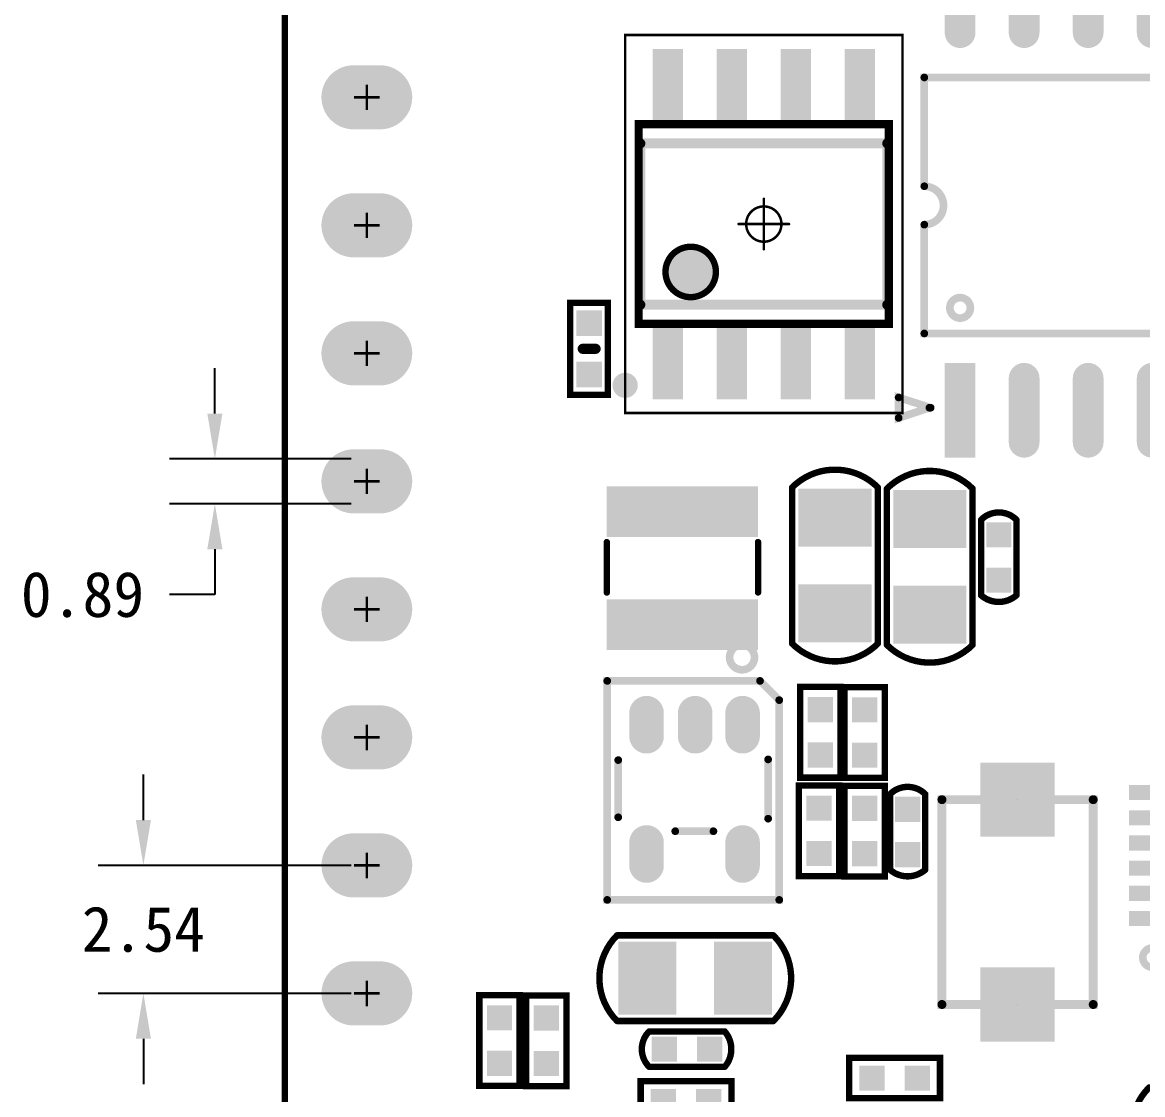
# Model space of a CAD drawing. Extents: x -8 to 41.9, y -3.3 to 70.6.
# Drawn here: x -5.21 to 17.01, y 17.35 to 38.62 of the extents above; entities that cross this region are included whole.
import ezdxf

# ---------------------------------------------------------------- set-up
doc = ezdxf.new("R2010")
doc.units = 0
doc.header["$MEASUREMENT"] = 0
for name, color, linetype in [('BOARD_OUTLINE_00', 254, 'Continuous'), ('DRIL_NPLTE_THRU_01', 3, 'Continuous'), ('DRIL_NPLTE_THRU_03', 1, 'Continuous'), ('DRIL_NPLTE_THRU_04', 16, 'Continuous'), ('DRIL_PLTE_THRU_01', 3, 'Continuous'), ('DRIL_PLTE_THRU_03', 1, 'Continuous'), ('DRIL_PLTE_THRU_04', 16, 'Continuous'), ('DRIL_SYMBOL', 254, 'Continuous'), ('PADS_BOT', 1, 'Continuous'), ('PADS_INNER', 96, 'Continuous'), ('PADS_TOP', 96, 'Continuous'), ('PART_TOP_2DLINE_00', 254, 'Continuous'), ('PART_TOP_2DLINE_120', 6, 'Continuous'), ('PART_TOP_2DLINE_126', 254, 'Continuous')]:
    doc.layers.add(name, color=color, linetype=linetype)
doc.dimstyles.get("Standard").update_dxf_attribs({"dimscale": 5, "dimtxt": 0.18, "dimasz": 0.18, "dimexe": 0.18, "dimexo": 0.0625, "dimgap": 0.09, "dimtad": 0, "dimtih": 1, "dimtoh": 1, "dimdec": 4, "dimzin": 0, "dimdsep": 46, "dimtxsty": 'Standard', "dimcen": 0.09, "dimadec": 0, "dimazin": 0, "dimtfac": 1, "dimtdec": 4, "dimtofl": 0, "dimtmove": 0, "dimatfit": 3, "dimfxl": 1, "dimtolj": 1, "dimtzin": 0, "dimarcsym": 0})

# ---------------------------------------------------------------- blocks, each defined once
blk = doc.blocks.new('BOARD_93')
at = {"layer": 'BOARD_OUTLINE_00', "const_width": 0.127}
blk.add_lwpolyline([(0, -0.889, -0.4142136), (1.27, 0.381), (24.7142, 0.381, -0.4142136), (25.9842, -0.889), (25.9842, -59.9948, -0.4142136), (24.7142, -61.2648), (1.27, -61.2648, -0.4142136), (0, -59.9948)], format="xyb", close=True, dxfattribs=at)
blk = doc.blocks.new('SMOOTH_0$127')
at = {"const_width": 0.0635}
blk.add_lwpolyline([(-0.03175, 0, 1), (0.03175, 0, 1)], format="xyb", close=True, dxfattribs=at)
blk = doc.blocks.new('PART_BODY_TOP_64')
at = {"layer": 'PART_TOP_2DLINE_126', "const_width": 0.127}
blk.add_lwpolyline([(-0.898, 0.408), (-0.898, -0.392), (0.902, -0.392), (0.902, 0.408)], close=True, dxfattribs=at)
at = {"layer": 'PART_TOP_2DLINE_126'}
for p in [(-0.898, 0.408), (0.902, 0.408), (-0.898, -0.392), (0.902, -0.392)]:
    blk.add_blockref('SMOOTH_0$127', p, dxfattribs=at)
blk = doc.blocks.new('DRIL_HOLE_0')
blk.add_lwpolyline([(0, 0, 1), (0, 0, 1)], format="xyb", close=True)
blk = doc.blocks.new('PAD_0')
blk.add_lwpolyline([(0, 0, 1), (0, 0, 1)], format="xyb", close=True)
blk = doc.blocks.new('PAD_1')
at = {"const_width": 0.5}
blk.add_lwpolyline([(-0.25, 0), (0.25, 0)], dxfattribs=at)
blk = doc.blocks.new('STK_TOP_6')
at = {"layer": 'DRIL_PLTE_THRU_01'}
blk.add_blockref('DRIL_HOLE_0', (0, 0), dxfattribs=at)
at = {"layer": 'DRIL_PLTE_THRU_03'}
blk.add_blockref('DRIL_HOLE_0', (0, 0), dxfattribs=at)
at = {"layer": 'DRIL_PLTE_THRU_04'}
blk.add_blockref('DRIL_HOLE_0', (0, 0), dxfattribs=at)
at = {"layer": 'PADS_BOT'}
blk.add_blockref('PAD_0', (0, 0), dxfattribs=at)
at = {"layer": 'PADS_INNER'}
blk.add_blockref('PAD_0', (0, 0), dxfattribs=at)
at = {"layer": 'PADS_TOP'}
blk.add_blockref('PAD_1', (0, 0), dxfattribs=at)
blk = doc.blocks.new('SYM_TOP_9')
for name, p in [('PART_BODY_TOP_64', (0, 0)), ('STK_TOP_6', (-0.448, 0.008)), ('STK_TOP_6', (0.452, 0.008))]:
    blk.add_blockref(name, p)
blk = doc.blocks.new('PART_TOP_0')
blk.add_blockref('SYM_TOP_9', (0, 0))
blk = doc.blocks.new('PART_TOP_1')
blk.add_blockref('SYM_TOP_9', (0, 0))
blk = doc.blocks.new('PART_BODY_TOP_58')
at = {"layer": 'PART_TOP_2DLINE_126', "const_width": 0.127}
blk.add_lwpolyline([(0.755, -0.347, 0.414214), (0.755, 0.353), (-0.745, 0.353, 0.373387), (-0.745, -0.347)], format="xyb", close=True, dxfattribs=at)
at = {"layer": 'PART_TOP_2DLINE_126'}
for p in [(-0.745, 0.353), (0.755, 0.353), (-0.745, -0.347), (0.755, -0.347)]:
    blk.add_blockref('SMOOTH_0$127', p, dxfattribs=at)
blk = doc.blocks.new('SYM_TOP_3')
for name, p in [('STK_TOP_6', (-0.445, 0.003)), ('PART_BODY_TOP_58', (0, 0)), ('STK_TOP_6', (0.455, 0.003))]:
    blk.add_blockref(name, p)
blk = doc.blocks.new('PART_TOP_2')
blk.add_blockref('SYM_TOP_3', (0, 0))
blk = doc.blocks.new('PART_TOP_7')
blk.add_blockref('SYM_TOP_9', (0, 0))
blk = doc.blocks.new('SMOOTH_0$1778')
at = {"const_width": 0.0889}
blk.add_lwpolyline([(-0.04445, 0, 1), (0.04445, 0, 1)], format="xyb", close=True, dxfattribs=at)
blk = doc.blocks.new('PART_BODY_TOP_79')
at = {"layer": 'PART_TOP_2DLINE_126', "const_width": 0.178}
blk.add_lwpolyline([(0, 1.5), (4.064, 1.5), (4.064, -1.5), (0, -1.5)], close=True, dxfattribs=at)
at = {"layer": 'PART_TOP_2DLINE_126'}
for p in [(0, 1.5), (4.064, 1.5), (0, -1.5), (4.064, -1.5)]:
    blk.add_blockref('SMOOTH_0$1778', p, dxfattribs=at)
blk = doc.blocks.new('PAD_3')
blk.add_lwpolyline([(0, 0), (0, 0)])
blk = doc.blocks.new('PAD_4')
at = {"const_width": 1.4732}
blk.add_lwpolyline([(-0.7366, 0), (0.7366, 0)], dxfattribs=at)
blk = doc.blocks.new('STK_TOP_16')
at = {"layer": 'DRIL_NPLTE_THRU_01'}
blk.add_blockref('DRIL_HOLE_0', (0, 0), dxfattribs=at)
at = {"layer": 'DRIL_NPLTE_THRU_03'}
blk.add_blockref('DRIL_HOLE_0', (0, 0), dxfattribs=at)
at = {"layer": 'DRIL_NPLTE_THRU_04'}
blk.add_blockref('DRIL_HOLE_0', (0, 0), dxfattribs=at)
at = {"layer": 'PADS_BOT'}
blk.add_blockref('PAD_3', (0, 0), dxfattribs=at)
at = {"layer": 'PADS_INNER'}
blk.add_blockref('PAD_3', (0, 0), dxfattribs=at)
at = {"layer": 'PADS_TOP'}
blk.add_blockref('PAD_4', (0, 0), dxfattribs=at)
blk = doc.blocks.new('SYM_TOP_16')
for name, p in [('PART_BODY_TOP_79', (0, 0)), ('STK_TOP_16', (0, 0)), ('STK_TOP_16', (4.064, 0))]:
    blk.add_blockref(name, p)
blk = doc.blocks.new('PART_TOP_8')
blk.add_blockref('SYM_TOP_16', (0, 0))
blk = doc.blocks.new('SMOOTH_0$1524')
at = {"const_width": 0.0762}
blk.add_lwpolyline([(-0.0381, 0, 1), (0.0381, 0, 1)], format="xyb", close=True, dxfattribs=at)
blk = doc.blocks.new('PART_BODY_TOP_98')
at = {"layer": 'PART_TOP_2DLINE_00', "const_width": 0.152}
blk.add_lwpolyline([(-0.236, -3.902, 1), (0.257, -3.902, 1)], format="xyb", close=True, dxfattribs=at)
at = {"layer": 'PART_TOP_2DLINE_126', "const_width": 0.152}
blk.add_lwpolyline([(-0.727, 0.911), (2.685, 0.911), (2.685, -3.434), (-0.346, -3.434), (-0.727, -3.053)], close=True, dxfattribs=at)
for points in [[(0.578, -0.452), (1.336, -0.452)], [(-0.507, -0.7), (-0.507, -1.877)], [(2.467, -0.728), (2.467, -1.863)]]:
    blk.add_lwpolyline(points, dxfattribs=at)
at = {"layer": 'PART_TOP_2DLINE_126'}
for p in [(-0.727, 0.911), (2.685, 0.911), (0.578, -0.452), (1.336, -0.452), (-0.507, -0.7), (2.467, -0.728), (-0.507, -1.877), (2.467, -1.863), (-0.727, -3.053), (-0.346, -3.434), (2.685, -3.434)]:
    blk.add_blockref('SMOOTH_0$1524', p, dxfattribs=at)
blk = doc.blocks.new('PAD_5')
at = {"const_width": 0.3429}
blk.add_lwpolyline([(-0.2286, -0.17145), (0.2286, -0.17145, 1), (0.2286, 0.17145), (-0.2286, 0.17145, 1)], format="xyb", close=True, dxfattribs=at)
blk = doc.blocks.new('STK_TOP_285')
at = {"layer": 'DRIL_PLTE_THRU_01'}
blk.add_blockref('DRIL_HOLE_0', (0, 0), dxfattribs=at)
at = {"layer": 'DRIL_PLTE_THRU_03'}
blk.add_blockref('DRIL_HOLE_0', (0, 0), dxfattribs=at)
at = {"layer": 'DRIL_PLTE_THRU_04'}
blk.add_blockref('DRIL_HOLE_0', (0, 0), dxfattribs=at)
at = {"layer": 'PADS_BOT'}
blk.add_blockref('PAD_0', (0, 0), dxfattribs=at)
at = {"layer": 'PADS_INNER'}
blk.add_blockref('PAD_0', (0, 0), dxfattribs=at)
at = {"layer": 'PADS_TOP', "rotation": 90}
blk.add_blockref('PAD_5', (0, 0), dxfattribs=at)
blk = doc.blocks.new('SYM_TOP_32')
for name, p in [('PART_BODY_TOP_98', (0, 0)), ('STK_TOP_285', (0, 0)), ('STK_TOP_285', (1.905, 0)), ('STK_TOP_285', (0, -2.5654)), ('STK_TOP_285', (0.9398, -2.5654)), ('STK_TOP_285', (1.905, -2.5654))]:
    blk.add_blockref(name, p)
blk = doc.blocks.new('PART_TOP_9')
blk.add_blockref('SYM_TOP_32', (0, 0))
blk = doc.blocks.new('PART_TOP_10')
blk.add_blockref('SYM_TOP_9', (0, 0))
blk = doc.blocks.new('PART_TOP_11')
blk.add_blockref('SYM_TOP_9', (0, 0))
blk = doc.blocks.new('PART_TOP_12')
blk.add_blockref('SYM_TOP_9', (0, 0))
blk = doc.blocks.new('PART_BODY_TOP_97')
at = {"layer": 'PART_TOP_2DLINE_126', "const_width": 0.127}
for points in [[(-0.5, 1.5), (0.5, 1.5)], [(-0.5, -1.5), (0.5, -1.5)]]:
    blk.add_lwpolyline(points, dxfattribs=at)
at = {"layer": 'PART_TOP_2DLINE_126'}
for p in [(-0.5, 1.5), (0.5, 1.5), (-0.5, -1.5), (0.5, -1.5)]:
    blk.add_blockref('SMOOTH_0$127', p, dxfattribs=at)
blk = doc.blocks.new('PAD_6')
at = {"const_width": 1}
blk.add_lwpolyline([(-1.5, 0), (1.5, 0)], dxfattribs=at)
blk = doc.blocks.new('STK_TOP_284')
at = {"layer": 'DRIL_PLTE_THRU_01'}
blk.add_blockref('DRIL_HOLE_0', (0, 0), dxfattribs=at)
at = {"layer": 'DRIL_PLTE_THRU_03'}
blk.add_blockref('DRIL_HOLE_0', (0, 0), dxfattribs=at)
at = {"layer": 'DRIL_PLTE_THRU_04'}
blk.add_blockref('DRIL_HOLE_0', (0, 0), dxfattribs=at)
at = {"layer": 'PADS_BOT'}
blk.add_blockref('PAD_0', (0, 0), dxfattribs=at)
at = {"layer": 'PADS_INNER'}
blk.add_blockref('PAD_0', (0, 0), dxfattribs=at)
at = {"layer": 'PADS_TOP', "rotation": 90}
blk.add_blockref('PAD_6', (0, 0), dxfattribs=at)
blk = doc.blocks.new('SYM_TOP_31')
for name, p in [('STK_TOP_284', (-1.139, 0)), ('STK_TOP_284', (1.103, 0)), ('PART_BODY_TOP_97', (0, 0))]:
    blk.add_blockref(name, p)
blk = doc.blocks.new('PART_TOP_13')
blk.add_blockref('SYM_TOP_31', (0, 0))
blk = doc.blocks.new('PART_BODY_TOP_59')
at = {"layer": 'PART_TOP_2DLINE_126', "const_width": 0.127}
blk.add_lwpolyline([(-1.55, 0.85, 0.414214), (-1.55, -0.85), (1.55, -0.85, 0.414214), (1.55, 0.85)], format="xyb", close=True, dxfattribs=at)
at = {"layer": 'PART_TOP_2DLINE_126'}
for p in [(-1.55, 0.85), (1.55, 0.85), (-1.55, -0.85), (1.55, -0.85)]:
    blk.add_blockref('SMOOTH_0$127', p, dxfattribs=at)
blk = doc.blocks.new('PAD_7')
at = {"const_width": 1.15}
blk.add_lwpolyline([(-0.725, 0), (0.725, 0)], dxfattribs=at)
blk = doc.blocks.new('STK_TOP_7')
at = {"layer": 'DRIL_PLTE_THRU_01'}
blk.add_blockref('DRIL_HOLE_0', (0, 0), dxfattribs=at)
at = {"layer": 'DRIL_PLTE_THRU_03'}
blk.add_blockref('DRIL_HOLE_0', (0, 0), dxfattribs=at)
at = {"layer": 'DRIL_PLTE_THRU_04'}
blk.add_blockref('DRIL_HOLE_0', (0, 0), dxfattribs=at)
at = {"layer": 'PADS_BOT'}
blk.add_blockref('PAD_0', (0, 0), dxfattribs=at)
at = {"layer": 'PADS_INNER'}
blk.add_blockref('PAD_0', (0, 0), dxfattribs=at)
at = {"layer": 'PADS_TOP', "rotation": 90}
blk.add_blockref('PAD_7', (0, 0), dxfattribs=at)
blk = doc.blocks.new('SYM_TOP_4')
for name, p in [('STK_TOP_7', (-0.95, 0)), ('STK_TOP_7', (0.95, 0)), ('PART_BODY_TOP_59', (0, 0))]:
    blk.add_blockref(name, p)
blk = doc.blocks.new('PART_TOP_14')
blk.add_blockref('SYM_TOP_4', (0, 0))
blk = doc.blocks.new('PART_TOP_15')
blk.add_blockref('SYM_TOP_4', (0, 0))
blk = doc.blocks.new('PART_TOP_16')
blk.add_blockref('SYM_TOP_4', (0, 0))
blk = doc.blocks.new('PART_TOP_17')
blk.add_blockref('SYM_TOP_3', (0, 0))
blk = doc.blocks.new('PART_TOP_18')
blk.add_blockref('SYM_TOP_3', (0, 0))
blk = doc.blocks.new('SMOOTH_0$254')
at = {"const_width": 0.127}
blk.add_lwpolyline([(-0.0635, 0, 1), (0.0635, 0, 1)], format="xyb", close=True, dxfattribs=at)
blk = doc.blocks.new('PART_BODY_TOP_67')
at = {"layer": 'PART_TOP_2DLINE_126', "const_width": 0.15}
blk.add_lwpolyline([(-3.498, 2.648, 1), (-3.882, 2.648, 1)], format="xyb", close=True, dxfattribs=at)
at = {"layer": 'PART_TOP_2DLINE_126', "const_width": 0.254}
blk.add_lwpolyline([(-3.099, 2.159), (-0.229, 2.159), (-0.229, -0.686), (-3.099, -0.686)], close=True, dxfattribs=at)
at = {"layer": 'PART_TOP_2DLINE_126'}
for p in [(-3.099, 2.159), (-0.229, 2.159), (-3.099, -0.686), (-0.229, -0.686)]:
    blk.add_blockref('SMOOTH_0$254', p, dxfattribs=at)
blk = doc.blocks.new('PAD_12')
at = {"const_width": 0.3}
blk.add_lwpolyline([(-0.385, 0), (0.385, 0)], dxfattribs=at)
blk = doc.blocks.new('STK_TOP_33')
at = {"layer": 'DRIL_PLTE_THRU_01'}
blk.add_blockref('DRIL_HOLE_0', (0, 0), dxfattribs=at)
at = {"layer": 'DRIL_PLTE_THRU_03'}
blk.add_blockref('DRIL_HOLE_0', (0, 0), dxfattribs=at)
at = {"layer": 'DRIL_PLTE_THRU_04'}
blk.add_blockref('DRIL_HOLE_0', (0, 0), dxfattribs=at)
at = {"layer": 'PADS_BOT'}
blk.add_blockref('PAD_0', (0, 0), dxfattribs=at)
at = {"layer": 'PADS_INNER'}
blk.add_blockref('PAD_0', (0, 0), dxfattribs=at)
at = {"layer": 'PADS_TOP'}
blk.add_blockref('PAD_12', (0, 0), dxfattribs=at)
blk = doc.blocks.new('STK_TOP_32')
at = {"layer": 'DRIL_PLTE_THRU_01'}
blk.add_blockref('DRIL_HOLE_0', (0, 0), dxfattribs=at)
at = {"layer": 'DRIL_PLTE_THRU_03'}
blk.add_blockref('DRIL_HOLE_0', (0, 0), dxfattribs=at)
at = {"layer": 'DRIL_PLTE_THRU_04'}
blk.add_blockref('DRIL_HOLE_0', (0, 0), dxfattribs=at)
at = {"layer": 'PADS_BOT'}
blk.add_blockref('PAD_0', (0, 0), dxfattribs=at)
at = {"layer": 'PADS_INNER'}
blk.add_blockref('PAD_0', (0, 0), dxfattribs=at)
at = {"layer": 'PADS_TOP', "rotation": 90}
blk.add_blockref('PAD_12', (0, 0), dxfattribs=at)
blk = doc.blocks.new('PAD_13')
at = {"const_width": 2.5}
blk.add_lwpolyline([(-1.25, 0), (1.25, 0)], dxfattribs=at)
blk = doc.blocks.new('STK_TOP_34')
at = {"layer": 'DRIL_PLTE_THRU_01'}
blk.add_blockref('DRIL_HOLE_0', (0, 0), dxfattribs=at)
at = {"layer": 'DRIL_PLTE_THRU_03'}
blk.add_blockref('DRIL_HOLE_0', (0, 0), dxfattribs=at)
at = {"layer": 'DRIL_PLTE_THRU_04'}
blk.add_blockref('DRIL_HOLE_0', (0, 0), dxfattribs=at)
at = {"layer": 'PADS_BOT'}
blk.add_blockref('PAD_0', (0, 0), dxfattribs=at)
at = {"layer": 'PADS_INNER'}
blk.add_blockref('PAD_0', (0, 0), dxfattribs=at)
at = {"layer": 'PADS_TOP'}
blk.add_blockref('PAD_13', (0, 0), dxfattribs=at)
blk = doc.blocks.new('SYM_TOP_12')
for name, p in [('STK_TOP_32', (-2.91549, 2.72758)), ('STK_TOP_32', (-2.41549, 2.72758)), ('STK_TOP_32', (-1.91549, 2.72758)), ('STK_TOP_32', (-1.41549, 2.72758)), ('STK_TOP_32', (-0.91549, 2.72758)), ('STK_TOP_32', (-0.41549, 2.72758)), ('PART_BODY_TOP_67', (0, 0)), ('STK_TOP_33', (-3.683, 1.99201)), ('STK_TOP_33', (0.31596, 1.99201)), ('STK_TOP_34', (-1.67222, 0.74878)), ('STK_TOP_33', (-3.683, 1.49201)), ('STK_TOP_33', (0.31596, 1.49201)), ('STK_TOP_33', (-3.683, 0.99201)), ('STK_TOP_33', (0.31596, 0.99201)), ('STK_TOP_33', (-3.683, 0.49201)), ('STK_TOP_33', (0.31596, 0.49201)), ('STK_TOP_33', (-3.683, -0.00799)), ('STK_TOP_33', (0.31596, -0.00799)), ('STK_TOP_33', (-3.683, -0.508)), ('STK_TOP_33', (0.31596, -0.50799)), ('STK_TOP_32', (-2.91549, -1.27138)), ('STK_TOP_32', (-2.41549, -1.27139)), ('STK_TOP_32', (-1.91549, -1.27138)), ('STK_TOP_32', (-1.41549, -1.27138)), ('STK_TOP_32', (-0.91549, -1.27138)), ('STK_TOP_32', (-0.41549, -1.27138))]:
    blk.add_blockref(name, p)
blk = doc.blocks.new('PART_TOP_25')
blk.add_blockref('SYM_TOP_12', (0, 0))
blk = doc.blocks.new('PART_TOP_27')
blk.add_blockref('SYM_TOP_4', (0, 0))
blk = doc.blocks.new('PART_TOP_30')
blk.add_blockref('SYM_TOP_9', (0, 0))
blk = doc.blocks.new('PART_TOP_33')
blk.add_blockref('SYM_TOP_9', (0, 0))
blk = doc.blocks.new('PART_BODY_TOP_88')
at = {"layer": 'PART_TOP_2DLINE_00', "const_width": 0.1524}
blk.add_lwpolyline([(-2.4892, -4.0132), (-3.1242, -3.81), (-3.1242, -4.2164), (-2.5146, -4.0132)], dxfattribs=at)
at = {"layer": 'PART_TOP_2DLINE_126', "const_width": 0.1524}
for points in [[(-2.615, -2.54), (2.615, -2.54), (2.615, 2.54), (-2.615, 2.54), (-2.615, 0.381, -1), (-2.615, -0.381)], [(-1.7018, -2.032, 1), (-2.1082, -2.032, 1)]]:
    blk.add_lwpolyline(points, format="xyb", close=True, dxfattribs=at)
at = {"layer": 'PART_TOP_2DLINE_00'}
for p in [(-3.1242, -3.81), (-2.5146, -4.0132), (-2.4892, -4.0132), (-3.1242, -4.2164)]:
    blk.add_blockref('SMOOTH_0$1524', p, dxfattribs=at)
at = {"layer": 'PART_TOP_2DLINE_126'}
for p in [(-2.615, 2.54), (2.615, 2.54), (-2.615, 0.381), (-2.615, -0.381), (-2.615, -2.54), (2.615, -2.54)]:
    blk.add_blockref('SMOOTH_0$1524', p, dxfattribs=at)
blk = doc.blocks.new('PAD_31')
at = {"const_width": 0.6096}
blk.add_lwpolyline([(-0.9398, 0), (0.9398, 0)], dxfattribs=at)
blk = doc.blocks.new('STK_TOP_234')
at = {"layer": 'DRIL_PLTE_THRU_01'}
blk.add_blockref('DRIL_HOLE_0', (0, 0), dxfattribs=at)
at = {"layer": 'DRIL_PLTE_THRU_03'}
blk.add_blockref('DRIL_HOLE_0', (0, 0), dxfattribs=at)
at = {"layer": 'DRIL_PLTE_THRU_04'}
blk.add_blockref('DRIL_HOLE_0', (0, 0), dxfattribs=at)
at = {"layer": 'PADS_BOT'}
blk.add_blockref('PAD_0', (0, 0), dxfattribs=at)
at = {"layer": 'PADS_INNER'}
blk.add_blockref('PAD_0', (0, 0), dxfattribs=at)
at = {"layer": 'PADS_TOP', "rotation": 90}
blk.add_blockref('PAD_31', (0, 0), dxfattribs=at)
blk = doc.blocks.new('PAD_32')
at = {"const_width": 0.3048}
blk.add_lwpolyline([(-0.635, -0.1524), (0.635, -0.1524, 1), (0.635, 0.1524), (-0.635, 0.1524, 1)], format="xyb", close=True, dxfattribs=at)
blk = doc.blocks.new('STK_TOP_233')
at = {"layer": 'DRIL_PLTE_THRU_01'}
blk.add_blockref('DRIL_HOLE_0', (0, 0), dxfattribs=at)
at = {"layer": 'DRIL_PLTE_THRU_03'}
blk.add_blockref('DRIL_HOLE_0', (0, 0), dxfattribs=at)
at = {"layer": 'DRIL_PLTE_THRU_04'}
blk.add_blockref('DRIL_HOLE_0', (0, 0), dxfattribs=at)
at = {"layer": 'PADS_BOT'}
blk.add_blockref('PAD_0', (0, 0), dxfattribs=at)
at = {"layer": 'PADS_INNER'}
blk.add_blockref('PAD_0', (0, 0), dxfattribs=at)
at = {"layer": 'PADS_TOP', "rotation": 90}
blk.add_blockref('PAD_32', (0, 0), dxfattribs=at)
blk = doc.blocks.new('SYM_TOP_25')
for name, p in [('STK_TOP_233', (-1.905, 4.064)), ('STK_TOP_233', (-0.635, 4.064)), ('STK_TOP_233', (0.635, 4.064)), ('STK_TOP_233', (1.905, 4.064)), ('PART_BODY_TOP_88', (0, 0)), ('STK_TOP_234', (-1.905, -4.064)), ('STK_TOP_233', (-0.635, -4.064)), ('STK_TOP_233', (0.635, -4.064)), ('STK_TOP_233', (1.905, -4.064))]:
    blk.add_blockref(name, p)
blk = doc.blocks.new('PART_TOP_74')
blk.add_blockref('SYM_TOP_25', (0, 0))
blk = doc.blocks.new('SMOOTH_0$05')
at = {"const_width": 0.025}
blk.add_lwpolyline([(-0.0125, 0, 1), (0.0125, 0, 1)], format="xyb", close=True, dxfattribs=at)
blk = doc.blocks.new('SMOOTH_0$1')
at = {"const_width": 0.05}
blk.add_lwpolyline([(-0.025, 0, 1), (0.025, 0, 1)], format="xyb", close=True, dxfattribs=at)
blk = doc.blocks.new('SMOOTH_0$2')
at = {"const_width": 0.1}
blk.add_lwpolyline([(-0.05, 0, 1), (0.05, 0, 1)], format="xyb", close=True, dxfattribs=at)
blk = doc.blocks.new('PART_BODY_TOP_87')
at = {"layer": 'PART_TOP_2DLINE_120', "const_width": 0.05}
for points in [[(0, -0.5), (0, 0.5)], [(-0.5, 0), (0.5, 0)]]:
    blk.add_lwpolyline(points, dxfattribs=at)
blk.add_lwpolyline([(-0.35, 0, 1), (0.35, 0, 1)], format="xyb", close=True, dxfattribs=at)
at = {"layer": 'PART_TOP_2DLINE_126'}
for points, const_width in [([(-3.325, 2.75, 1), (-3.075, 2.75, 1)], 0.25), ([(-1.45, 1.45, 1), (-0.45, 1.45, 1)], 0.127), ([(-0.7, 1.45, 1), (-1.2, 1.45, 1)], 0.5)]:
    blk.add_lwpolyline(points, format="xyb", close=True, dxfattribs=dict(at, const_width=const_width))
for points, const_width in [([(-3.75, -2.75), (3.75, -2.75), (3.75, 2.75), (-3.75, 2.75)], 0.05), ([(-2, -2.5), (2, -2.5), (2, 2.5), (-2, 2.5)], 0.127), ([(-1.95, -2.45), (1.95, -2.45), (1.95, 2.45), (-1.95, 2.45)], 0.1), ([(-1.6, -2.45), (1.6, -2.45), (1.6, 2.45), (-1.6, 2.45)], 0.2)]:
    blk.add_lwpolyline(points, close=True, dxfattribs=dict(at, const_width=const_width))
at = {"layer": 'PART_TOP_2DLINE_120'}
for p in [(0, 0.5), (-0.5, 0), (0.5, 0), (0, -0.5)]:
    blk.add_blockref('SMOOTH_0$05', p, dxfattribs=at)
at = {"layer": 'PART_TOP_2DLINE_126'}
for name, p in [('SMOOTH_0$05', (-3.75, 2.75)), ('SMOOTH_0$05', (3.75, 2.75)), ('SMOOTH_0$127', (-2, 2.5)), ('SMOOTH_0$1', (-1.95, 2.45)), ('SMOOTH_0$2', (-1.6, 2.45)), ('SMOOTH_0$2', (1.6, 2.45)), ('SMOOTH_0$1', (1.95, 2.45)), ('SMOOTH_0$127', (2, 2.5)), ('SMOOTH_0$127', (-2, -2.5)), ('SMOOTH_0$1', (-1.95, -2.45)), ('SMOOTH_0$2', (-1.6, -2.45)), ('SMOOTH_0$2', (1.6, -2.45)), ('SMOOTH_0$1', (1.95, -2.45)), ('SMOOTH_0$127', (2, -2.5)), ('SMOOTH_0$05', (-3.75, -2.75)), ('SMOOTH_0$05', (3.75, -2.75))]:
    blk.add_blockref(name, p, dxfattribs=at)
blk = doc.blocks.new('PAD_33')
at = {"const_width": 0.6}
blk.add_lwpolyline([(-0.775, 0), (0.775, 0)], dxfattribs=at)
blk = doc.blocks.new('STK_TOP_254')
at = {"layer": 'DRIL_NPLTE_THRU_01'}
blk.add_blockref('DRIL_HOLE_0', (0, 0), dxfattribs=at)
at = {"layer": 'DRIL_NPLTE_THRU_03'}
blk.add_blockref('DRIL_HOLE_0', (0, 0), dxfattribs=at)
at = {"layer": 'DRIL_NPLTE_THRU_04'}
blk.add_blockref('DRIL_HOLE_0', (0, 0), dxfattribs=at)
at = {"layer": 'PADS_BOT'}
blk.add_blockref('PAD_0', (0, 0), dxfattribs=at)
at = {"layer": 'PADS_INNER'}
blk.add_blockref('PAD_0', (0, 0), dxfattribs=at)
at = {"layer": 'PADS_TOP'}
blk.add_blockref('PAD_33', (0, 0), dxfattribs=at)
blk = doc.blocks.new('SYM_TOP_24')
for name, p in [('PART_BODY_TOP_87', (0, 0)), ('STK_TOP_254', (-2.7, 1.905)), ('STK_TOP_254', (2.7, 1.905)), ('STK_TOP_254', (-2.7, 0.635)), ('STK_TOP_254', (2.7, 0.635)), ('STK_TOP_254', (-2.7, -0.635)), ('STK_TOP_254', (2.7, -0.635)), ('STK_TOP_254', (-2.7, -1.905)), ('STK_TOP_254', (2.7, -1.905))]:
    blk.add_blockref(name, p)
blk = doc.blocks.new('PART_TOP_82')
blk.add_blockref('SYM_TOP_24', (0, 0))
blk = doc.blocks.new('SMOOTH_0$2032')
at = {"const_width": 0.1016}
blk.add_lwpolyline([(-0.0508, 0, 1), (0.0508, 0, 1)], format="xyb", close=True, dxfattribs=at)
blk = doc.blocks.new('PART_BODY_TOP_80')
at = {"layer": 'PART_TOP_2DLINE_00', "const_width": 0.127}
blk.add_lwpolyline([(-0.9144, 0.37211), (0.9144, 0.37211), (0.9144, -0.375666), (-0.9144, -0.375666)], close=True, dxfattribs=at)
at = {"layer": 'PART_TOP_2DLINE_00', "const_width": 0.2032}
blk.add_lwpolyline([(0, 0.127), (0, -0.127)], dxfattribs=at)
at = {"layer": 'PART_TOP_2DLINE_00'}
for name, p in [('SMOOTH_0$127', (-0.9144, 0.37211)), ('SMOOTH_0$2032', (0, 0.127)), ('SMOOTH_0$127', (0.9144, 0.37211)), ('SMOOTH_0$2032', (0, -0.127)), ('SMOOTH_0$127', (-0.9144, -0.375666)), ('SMOOTH_0$127', (0.9144, -0.375666))]:
    blk.add_blockref(name, p, dxfattribs=at)
blk = doc.blocks.new('PAD_2')
at = {"const_width": 0.508}
blk.add_lwpolyline([(-0.254, 0), (0.254, 0)], dxfattribs=at)
blk = doc.blocks.new('STK_TOP_219')
at = {"layer": 'DRIL_NPLTE_THRU_01'}
blk.add_blockref('DRIL_HOLE_0', (0, 0), dxfattribs=at)
at = {"layer": 'DRIL_NPLTE_THRU_03'}
blk.add_blockref('DRIL_HOLE_0', (0, 0), dxfattribs=at)
at = {"layer": 'DRIL_NPLTE_THRU_04'}
blk.add_blockref('DRIL_HOLE_0', (0, 0), dxfattribs=at)
at = {"layer": 'PADS_BOT'}
blk.add_blockref('PAD_0', (0, 0), dxfattribs=at)
at = {"layer": 'PADS_INNER'}
blk.add_blockref('PAD_0', (0, 0), dxfattribs=at)
at = {"layer": 'PADS_TOP'}
blk.add_blockref('PAD_2', (0, 0), dxfattribs=at)
blk = doc.blocks.new('SYM_TOP_17')
for name, p in [('STK_TOP_219', (-0.508, 0)), ('PART_BODY_TOP_80', (0, 0)), ('STK_TOP_219', (0.508, 0))]:
    blk.add_blockref(name, p)
blk = doc.blocks.new('PART_TOP_84')
blk.add_blockref('SYM_TOP_17', (0, 0))
blk = doc.blocks.new('DRIL_SYMBOL_0$899998')
at = {"layer": 'DRIL_SYMBOL', "const_width": 0.0508}
for points in [[(0, -0.254), (0, 0.254)], [(-0.254, 0), (0.254, 0)]]:
    blk.add_lwpolyline(points, dxfattribs=at)
blk = doc.blocks.new('DRIL_HOLE_0$899998')
at = {"const_width": 0.45}
blk.add_lwpolyline([(-0.225, 0, 1), (0.225, 0, 1)], format="xyb", close=True, dxfattribs=at)
blk.add_blockref('DRIL_SYMBOL_0$899998', (0, 0))
blk = doc.blocks.new('PAD_14')
at = {"const_width": 0.635}
blk.add_lwpolyline([(-0.265, -0.318), (0.265, -0.318, 1), (0.265, 0.318), (-0.265, 0.318, 1)], format="xyb", close=True, dxfattribs=at)
blk = doc.blocks.new('STK_TOP_303')
at = {"layer": 'DRIL_PLTE_THRU_01'}
blk.add_blockref('DRIL_HOLE_0$899998', (0, 0), dxfattribs=at)
at = {"layer": 'DRIL_PLTE_THRU_03'}
blk.add_blockref('DRIL_HOLE_0$899998', (0, 0), dxfattribs=at)
at = {"layer": 'DRIL_PLTE_THRU_04'}
blk.add_blockref('DRIL_HOLE_0$899998', (0, 0), dxfattribs=at)
at = {"layer": 'PADS_BOT', "rotation": 90}
blk.add_blockref('PAD_14', (0, 0), dxfattribs=at)
at = {"layer": 'PADS_INNER', "rotation": 90}
blk.add_blockref('PAD_14', (0, 0), dxfattribs=at)
at = {"layer": 'PADS_TOP', "rotation": 90}
blk.add_blockref('PAD_14', (0, 0), dxfattribs=at)
blk = doc.blocks.new('SYM_TOP_29')
for p in [(0, 0), (2.54, 0), (5.08, 0), (7.62, 0), (10.16, 0), (12.7, 0), (15.24, 0), (17.78, 0), (20.32, 0), (22.86, 0), (25.4, 0), (27.94, 0), (30.48, 0), (33.02, 0), (35.56, 0)]:
    blk.add_blockref('STK_TOP_303', p)
blk = doc.blocks.new('PART_TOP_92')
blk.add_blockref('SYM_TOP_29', (0, 0))
blk = doc.blocks.new('*D385')
at = {"color": 0, "linetype": 'Continuous', "lineweight": -2, "transparency": 16777216}
for p, q in [((-2.807, 22.795), (-2.807, 23.695)), ((1.313, 21.895), (-3.707, 21.895)), ((1.313, 19.355), (-3.707, 19.355)), ((-2.807, 18.455), (-2.807, 17.555))]:
    blk.add_line(p, q, dxfattribs=at)
at = {"color": 0, "linetype": 'Continuous', "transparency": 16777216}
for points in [[(-2.957, 22.795), (-2.657, 22.795), (-2.807, 21.895)], [(-2.957, 18.455), (-2.657, 18.455), (-2.807, 19.355)]]:
    blk.add_solid(points, dxfattribs=at)
at = {"layer": 'Defpoints', "color": 0, "linetype": 'Continuous', "transparency": 16777216}
for p in [(-2.807, 21.895), (1.626, 21.895), (1.626, 19.355)]:
    blk.add_point(p, dxfattribs=at)
at = {"color": 0, "linetype": 'Continuous', "transparency": 16777216, "insert": (-2.807, 20.625), "char_height": 0.9, "attachment_point": 5}
blk.add_mtext('\\A1;2.54', dxfattribs=at)
blk = doc.blocks.new('*D386')
at = {"color": 0, "linetype": 'Continuous', "lineweight": -2, "transparency": 16777216}
for p, q in [((-1.389, 30.86), (-1.389, 31.76)), ((1.314, 29.96), (-2.289, 29.96)), ((1.314, 29.067), (-2.289, 29.067)), ((-1.389, 28.167), (-1.389, 27.267)), ((-1.389, 27.267), (-2.289, 27.267))]:
    blk.add_line(p, q, dxfattribs=at)
at = {"color": 0, "linetype": 'Continuous', "transparency": 16777216}
for points in [[(-1.539, 30.86), (-1.239, 30.86), (-1.389, 29.96)], [(-1.539, 28.167), (-1.239, 28.167), (-1.389, 29.067)]]:
    blk.add_solid(points, dxfattribs=at)
at = {"layer": 'Defpoints', "color": 0, "linetype": 'Continuous', "transparency": 16777216}
for p in [(1.627, 29.96), (-1.389, 29.067), (1.627, 29.067)]:
    blk.add_point(p, dxfattribs=at)
at = {"color": 0, "linetype": 'Continuous', "transparency": 16777216, "insert": (-4.014, 27.267), "char_height": 0.9, "attachment_point": 5}
blk.add_mtext('\\A1;0.89', dxfattribs=at)

msp = doc.modelspace()

# ---------------------------------------------------------------- block references
for name, p in [('BOARD_93', (0, 61.265)), ('PART_TOP_74', (15.299, 34.989)), ('PART_TOP_27', (18.695, 16.64))]:
    msp.add_blockref(name, p)
for name, p, rotation in [('PART_TOP_92', (1.626, 19.355), 90), ('PART_TOP_82', (9.5, 34.62), 90), ('PART_TOP_84', (6.036, 32.145), 270), ('PART_TOP_16', (10.912, 27.845), 270), ('PART_TOP_15', (12.792, 27.82), 270), ('PART_TOP_13', (7.886, 27.81), 90), ('PART_TOP_17', (14.164, 27.998), 90), ('PART_TOP_9', (9.079, 22.121), 180), ('PART_TOP_11', (10.629, 24.534), 90), ('PART_TOP_7', (11.492, 24.534), 270), ('PART_TOP_8', (14.534, 19.135), 90), ('PART_TOP_25', (19.857, 23.755), 90), ('PART_TOP_12', (10.603, 22.578), 90), ('PART_TOP_10', (11.492, 22.578), 270), ('PART_TOP_18', (12.356, 22.553), 90), ('PART_TOP_14', (8.14, 19.657), 180), ('PART_TOP_0', (4.265, 18.417), 90), ('PART_TOP_1', (5.179, 18.417), 270), ('PART_TOP_2', (7.98, 18.252), 180), ('PART_TOP_30', (12.097, 17.682), 180), ('PART_TOP_33', (7.96, 17.219), 180)]:
    msp.add_blockref(name, p, dxfattribs=dict(rotation=rotation))

# ---------------------------------------------------------------- dimensions: what is measured, and where the dimension line sits
at = {"linetype": 'Continuous'}
for base, p1, p2, picture, middle in [((-1.389, 29.067), (1.627, 29.96), (1.627, 29.067), '*D386', (-4.014, 27.267)), ((-2.807, 21.895), (1.626, 19.355), (1.626, 21.895), '*D385', (-2.807, 20.625))]:
    dim = msp.add_linear_dim(base=base, p1=p1, p2=p2, angle=90, dimstyle='Standard', override={"dimdec": 2}, dxfattribs=at)
    dim.commit()
    dim.dimension.update_dxf_attribs({"geometry": picture, "text_midpoint": middle})

doc.saveas('drawing.dxf')
